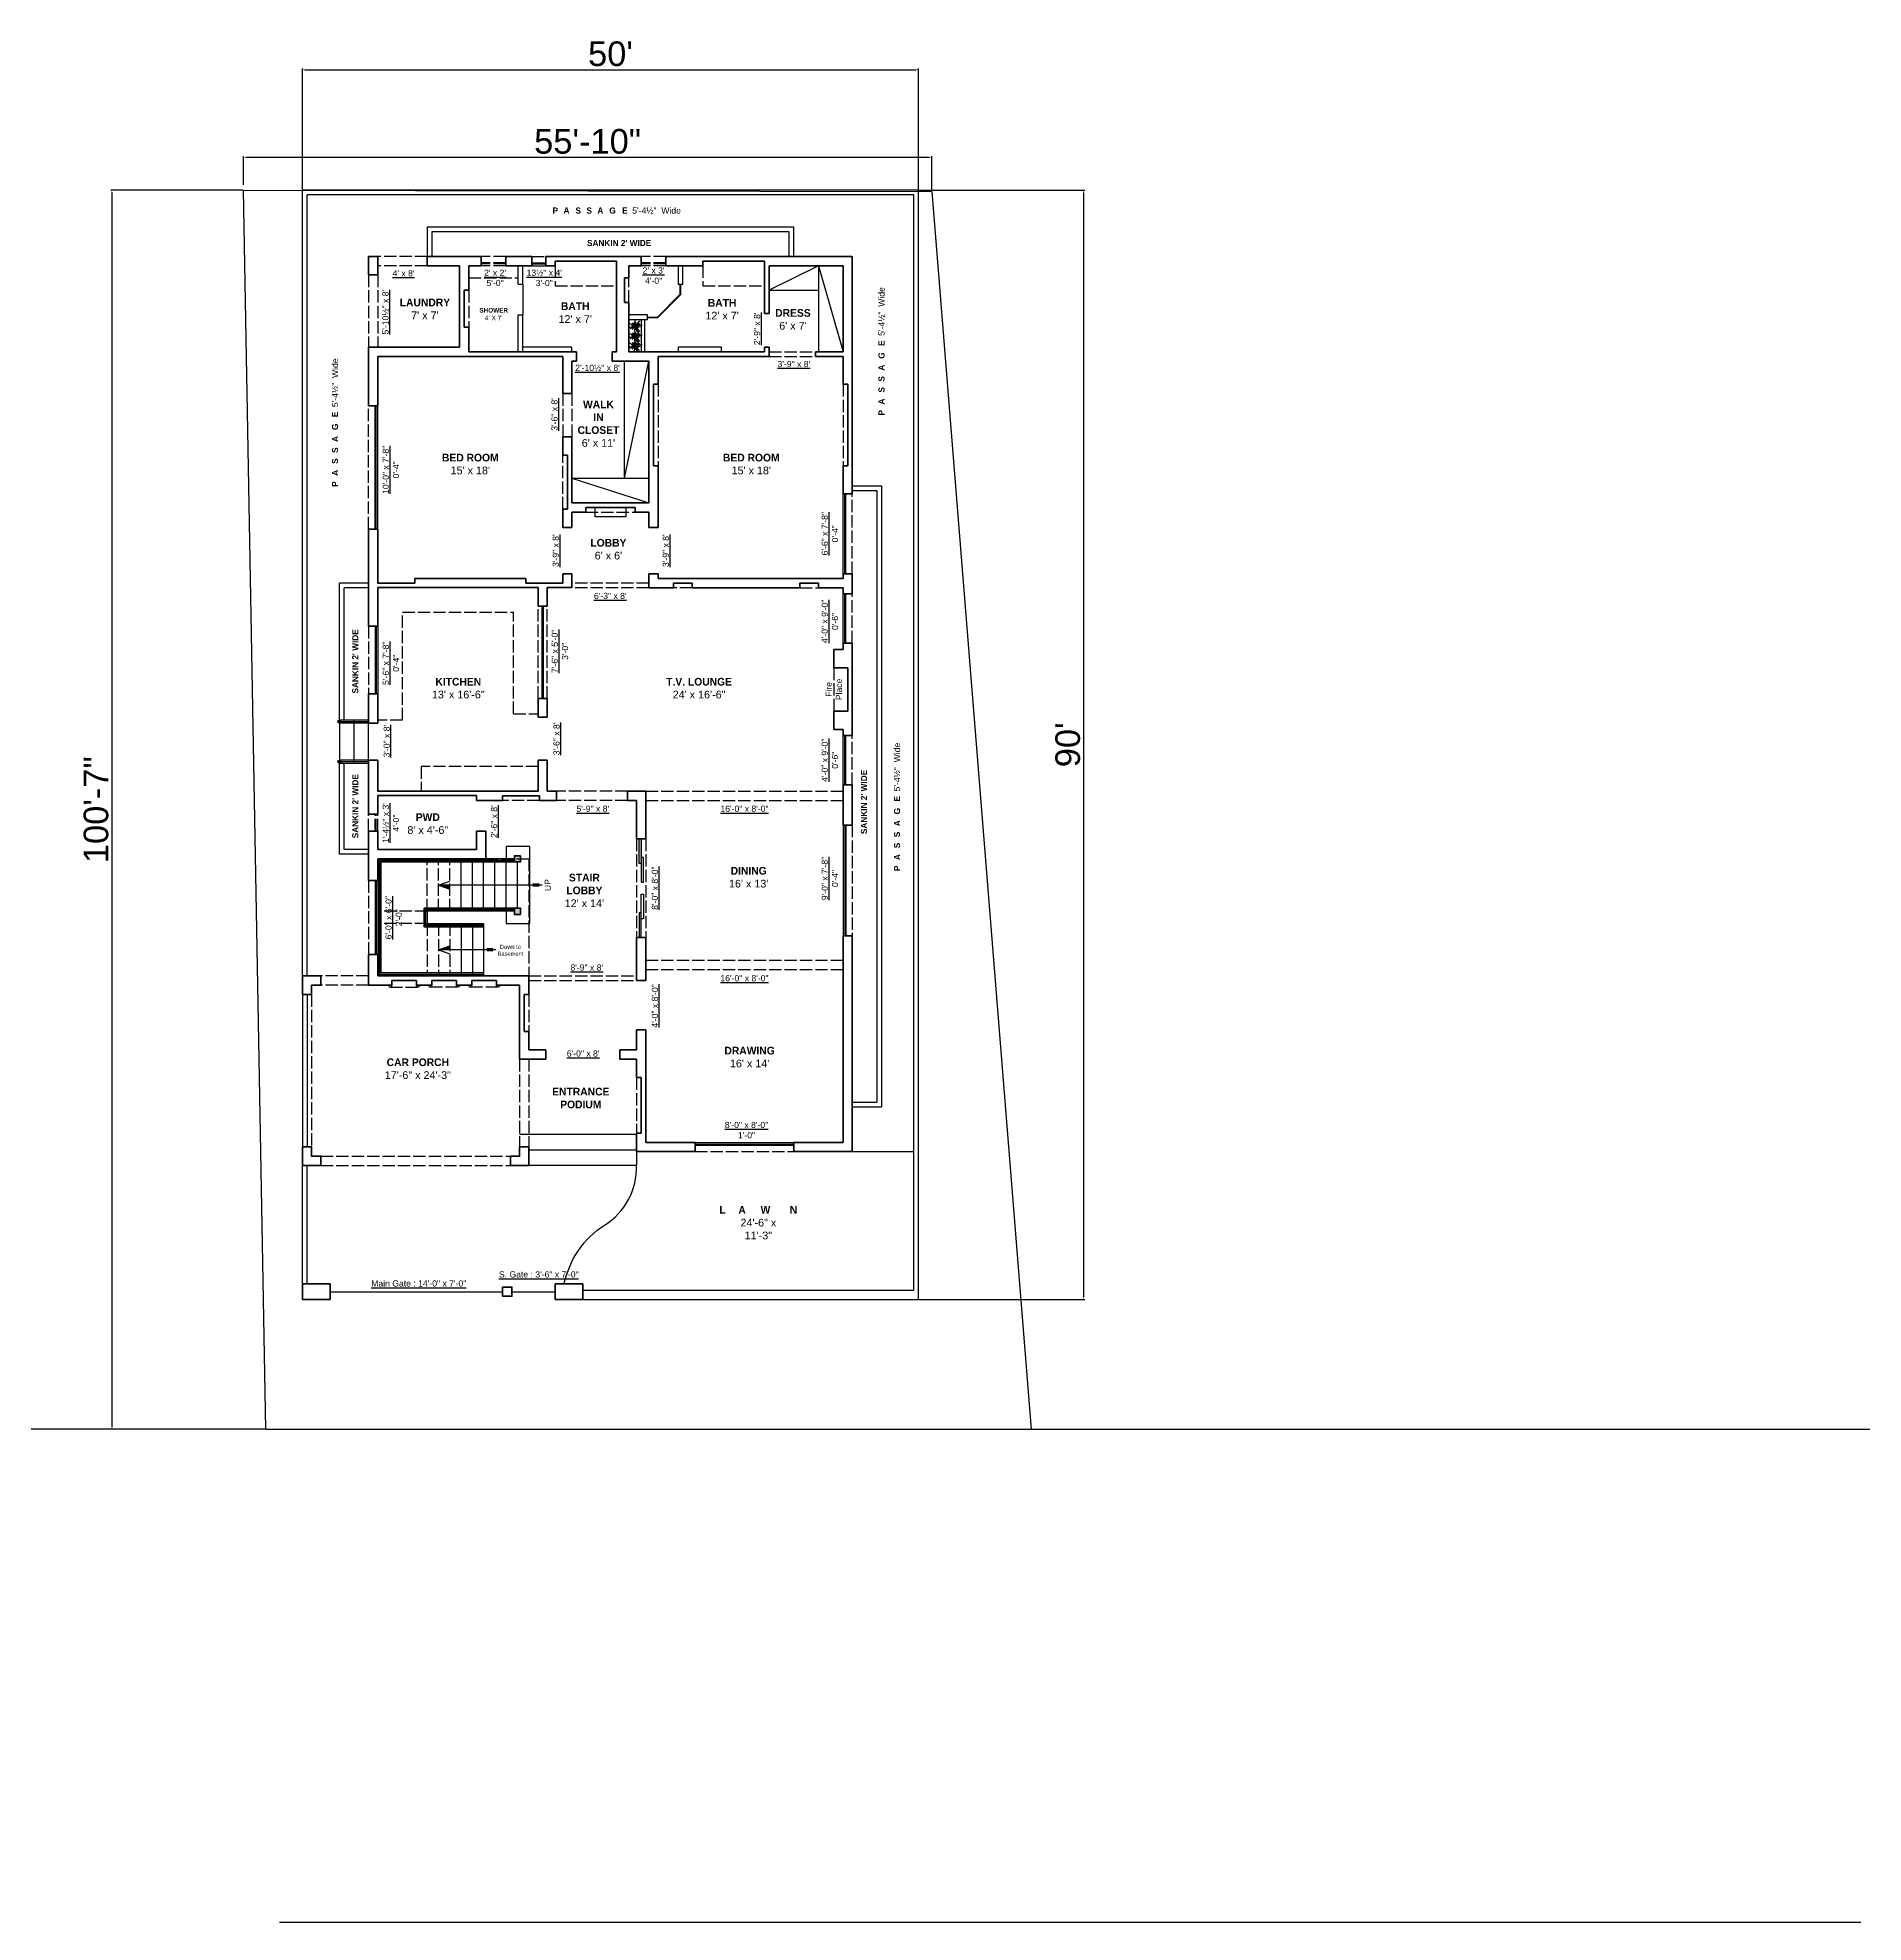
# Model space of a CAD drawing. Header units: millimetres. Extents: x -7764 to 2435, y 0 to 1835.
# Drawn here: x -6314 to -4536, y 0 to 1835 of the extents above; entities that cross this region are included whole.
import ezdxf

# ---------------------------------------------------------------- set-up
doc = ezdxf.new("R2010")
doc.units = ezdxf.units.MM
doc.linetypes.add('ACAD_ISO02W100', pattern=[15, 12, -3])
for name, color, linetype in [('4--green', 3, 'Continuous'), ('Base', 4, 'Continuous'), ('FLOORING', 4, 'Continuous')]:
    doc.layers.add(name, color=color, linetype=linetype)
doc.styles.add('Dim-1', font='GOTHIC.TTF', dxfattribs={"height": 6})
doc.styles.get("Standard").update_dxf_attribs({"font": 'arial.ttf'})
doc.dimstyles.new('ISO-25', dxfattribs={"dimtxt": 24, "dimasz": 2.5, "dimexe": 1.25, "dimexo": 0.625, "dimgap": 3.125, "dimtad": 1, "dimdec": 0, "dimdsep": 46, "dimlunit": 4, "dimtxsty": 'Standard', "dimcen": 2.5, "dimadec": 0, "dimazin": 0, "dimtfac": 1, "dimtdec": 0, "dimtmove": 0, "dimatfit": 3, "dimfxl": 1, "dimarcsym": 0})

# ---------------------------------------------------------------- blocks, each defined once
blk = doc.blocks.new('BUSH')
at = {"layer": '4--green'}
for q in [(837, 704, -101), (840, 665, -101), (846, 653, -101), (853, 687, -101), (864, 646, -101), (865, 676, -101), (867, 712, -101), (872, 694, -101), (881, 710, -101), (884, 631, -101), (884, 657, -101), (894, 732, -101), (938, 729, -101), (901, 717, -101), (935, 706, -101), (907, 704, -101), (942, 698, -101), (960, 691, -101), (897, 641, -101), (936, 634, -101), (909, 626, -101), (923, 619, -101), (941, 672, -101), (926, 664, -101)]:
    blk.add_line((894, 677, -101), q, dxfattribs=at)
blk = doc.blocks.new('*D8')
at = {"layer": 'Base', "color": 0, "lineweight": -2, "transparency": 16777216}
for p, q in [((-6113.4, 1691.7), (-6113.4, 1719.7)), ((-6110.9, 1718.5), (-5445.7, 1718.5)), ((-5443.2, 1685.9), (-5443.2, 1719.7))]:
    blk.add_line(p, q, dxfattribs=at)
at = {"layer": 'Base', "color": 0, "transparency": 16777216}
for points in [[(-6110.9, 1718.9), (-6110.9, 1718.1), (-6113.4, 1718.5)], [(-5445.7, 1718.9), (-5445.7, 1718.1), (-5443.2, 1718.5)]]:
    blk.add_solid(points, dxfattribs=at)
at = {"layer": 'Defpoints', "color": 0, "transparency": 16777216}
for p in [(-5443.2, 1718.5), (-6113.4, 1691.1), (-5443.2, 1685.3)]:
    blk.add_point(p, dxfattribs=at)
at = {"layer": 'Base', "color": 0, "transparency": 16777216, "insert": (-5778.3, 1733.9), "char_height": 24, "attachment_point": 5}
blk.add_mtext('55\'-10"', dxfattribs=at)
blk = doc.blocks.new('*D9')
at = {"layer": 'Base', "color": 0, "lineweight": -2, "transparency": 16777216}
for p, q in [((-6113.9, 1686.6), (-6242.7, 1686.6)), ((-6241.5, 1684.1), (-6241.5, 482.5)), ((-6092.2, 480), (-6242.7, 480))]:
    blk.add_line(p, q, dxfattribs=at)
at = {"layer": 'Base', "color": 0, "transparency": 16777216}
for points in [[(-6241.9, 1684.1), (-6241.1, 1684.1), (-6241.5, 1686.6)], [(-6241.9, 482.5), (-6241.1, 482.5), (-6241.5, 480)]]:
    blk.add_solid(points, dxfattribs=at)
at = {"layer": 'Defpoints', "color": 0, "transparency": 16777216}
for p in [(-6113.3, 1686.6), (-6241.5, 480), (-6091.5, 480)]:
    blk.add_point(p, dxfattribs=at)
at = {"layer": 'Base', "color": 0, "transparency": 16777216, "insert": (-6256.9, 1083.3), "char_height": 24, "attachment_point": 5, "rotation": 90}
blk.add_mtext('100\'-7"', dxfattribs=at)
blk = doc.blocks.new('*D10')
at = {"layer": 'Base', "color": 0, "lineweight": -2, "transparency": 16777216}
for p, q in [((-6056, 1687.1), (-6056, 1805.1)), ((-6053.5, 1803.8), (-5458.5, 1803.8)), ((-5456, 1685.9), (-5456, 1805.1))]:
    blk.add_line(p, q, dxfattribs=at)
at = {"layer": 'Base', "color": 0, "transparency": 16777216}
for points in [[(-6053.5, 1804.3), (-6053.5, 1803.4), (-6056, 1803.8)], [(-5458.5, 1804.3), (-5458.5, 1803.4), (-5456, 1803.8)]]:
    blk.add_solid(points, dxfattribs=at)
at = {"layer": 'Defpoints', "color": 0, "transparency": 16777216}
for p in [(-5456, 1803.8), (-6056, 1686.5), (-5456, 1685.3)]:
    blk.add_point(p, dxfattribs=at)
at = {"layer": 'Base', "color": 0, "transparency": 16777216, "insert": (-5756, 1819.2), "char_height": 24, "attachment_point": 5}
blk.add_mtext("50'", dxfattribs=at)
blk = doc.blocks.new('*D11')
at = {"layer": 'Base', "color": 0, "lineweight": -2, "transparency": 16777216}
for p, q in [((-5455.4, 1686.5), (-5294, 1686.5)), ((-5295.3, 1684), (-5295.3, 609)), ((-5455.4, 606.5), (-5294, 606.5))]:
    blk.add_line(p, q, dxfattribs=at)
at = {"layer": 'Base', "color": 0, "transparency": 16777216}
for points in [[(-5295.7, 1684), (-5294.8, 1684), (-5295.3, 1686.5)], [(-5295.7, 609), (-5294.8, 609), (-5295.3, 606.5)]]:
    blk.add_solid(points, dxfattribs=at)
at = {"layer": 'Defpoints', "color": 0, "transparency": 16777216}
for p in [(-5456, 1686.5), (-5456, 606.5), (-5295.3, 606.5)]:
    blk.add_point(p, dxfattribs=at)
at = {"layer": 'Base', "color": 0, "transparency": 16777216, "insert": (-5310.6, 1146.5), "char_height": 24, "attachment_point": 5, "rotation": 90}
blk.add_mtext("90'", dxfattribs=at)

msp = doc.modelspace()

# ---------------------------------------------------------------- hatches: boundary and pattern name
h = msp.add_hatch(color=5)
h.dxf.hatch_style = 1
h.paths.add_polyline_path([(-5822.5, 1191.5), (-5821.5, 1191.5), (-5821.5, 1281.5), (-5822.5, 1281.5)])
at = {"lineweight": 30}
h = msp.add_hatch(color=6, dxfattribs=at)
h.dxf.hatch_style = 1
edge = h.paths.add_edge_path()
edge.add_arc((-6020, 1169), 1.5, 180, 540, ccw=False)
h = msp.add_hatch(color=6, dxfattribs=at)
h.dxf.hatch_style = 1
edge = h.paths.add_edge_path()
edge.add_arc((-6020, 1130), 1.5, 180, 540)
h = msp.add_hatch(color=6)
h.dxf.hatch_style = 1
h.paths.add_polyline_path([(-5726, 1054.9), (-5726, 1030.9), (-5728, 1030.9), (-5728, 1054.9)])
at = {"lineweight": 40}
h = msp.add_hatch(color=6, dxfattribs=at)
h.dxf.hatch_style = 1
h.paths.add_polyline_path([(-5843.5, 1038.4), (-5849.5, 1038.4), (-5849.5, 1032.4), (-5843.5, 1032.4)])
h.paths.add_polyline_path([(-5843.5, 981.4), (-5849.5, 981.4), (-5849.5, 987.4), (-5843.5, 987.4)])
h = msp.add_hatch(color=6)
h.dxf.hatch_style = 1
h.paths.add_polyline_path([(-5912.5, 1006), (-5923.5, 1009.9), (-5912.5, 1009.9)])
h = msp.add_hatch(color=6)
h.dxf.hatch_style = 1
h.paths.add_polyline_path([(-5726, 958.9), (-5726, 982.9), (-5728, 982.9), (-5728, 958.9)])
h = msp.add_hatch(color=6)
h.dxf.hatch_style = 1
h.paths.add_polyline_path([(-5912.5, 950.7), (-5923.5, 946.9), (-5912.5, 946.9)])

# ---------------------------------------------------------------- linework, layer by layer
at = {"color": 6, "lineweight": 30}
for p, q in [((-5456, 1686.5), (-6056, 1686.5)), ((-6056, 921.4), (-6056, 1686.5)), ((-5460.5, 1682), (-6051.5, 1682)), ((-6051.5, 921.4), (-6051.5, 1682)), ((-5460.5, 615.5), (-5460.5, 1682)), ((-5456, 606.5), (-5456, 1686.5)), ((-5846, 1595), (-5846, 1613)), ((-5841.5, 1595), (-5841.5, 1613)), ((-5553.5, 1613), (-5553.5, 1529)), ((-5846, 1595), (-5841.5, 1595)), ((-5601.5, 1589), (-5553.5, 1589)), ((-5846, 1565), (-5841.5, 1565)), ((-5846, 1529), (-5846, 1565)), ((-5841.5, 1529), (-5841.5, 1565)), ((-5726, 1560.5), (-5726, 1529)), ((-5723, 1560.5), (-5723, 1529)), ((-5742.5, 1406), (-5742.5, 1520)), ((-5793.5, 1406), (-5718.5, 1406)), ((-5520.5, 1398.5), (-5492, 1398.5)), ((-5492, 1398.5), (-5492, 794)), ((-5520.5, 1394), (-5496.5, 1394)), ((-5496.5, 1394), (-5496.5, 798.5)), ((-6020, 1170.5), (-6020, 1303.9)), ((-5991.5, 1303.9), (-6020, 1303.9)), ((-6015.5, 1170.5), (-6015.5, 1299.4)), ((-5991.5, 1299.4), (-6015.5, 1299.4)), ((-5991.5, 1169), (-6020, 1169)), ((-5991.5, 1167.5), (-6020, 1167.5)), ((-5991.5, 1131.5), (-6020, 1131.5)), ((-5991.5, 1130), (-6020, 1130)), ((-6020, 1039.9), (-6020, 1128.5)), ((-6015.5, 1044.4), (-6015.5, 1128.5)), ((-5991.5, 1039.9), (-6020, 1039.9)), ((-5991.5, 1044.4), (-6015.5, 1044.4)), ((-5879.5, 922.9), (-5981, 922.9)), ((-5879.5, 924.4), (-5979.5, 924.4)), ((-6056, 903.4), (-6056, 754.9)), ((-6051.5, 903.4), (-6051.5, 754.9)), ((-5520.5, 798.5), (-5496.5, 798.5)), ((-5520.5, 794), (-5492, 794)), ((-6056, 621.5), (-6056, 736.9)), ((-6051.5, 621.5), (-6051.5, 736.9)), ((-5783, 615.5), (-5460.5, 615.5)), ((-5783, 606.5), (-5456, 606.5))]:
    msp.add_line(p, q, dxfattribs=at)
at = {"lineweight": 50}
for p, q in [((-5991.5, 1622), (-5991.5, 1604)), ((-5982.5, 1622), (-5991.5, 1622)), ((-5982.5, 1604), (-5982.5, 1622)), ((-5934.5, 1622), (-5882, 1622)), ((-5934.5, 1622), (-5934.5, 1613)), ((-5882, 1613), (-5882, 1622)), ((-5858, 1622), (-5832.5, 1622)), ((-5858, 1613), (-5858, 1622)), ((-5832.5, 1613), (-5832.5, 1622)), ((-5819, 1622), (-5726, 1622)), ((-5819, 1622), (-5819, 1613)), ((-5810, 1617.5), (-5810, 1613)), ((-5810, 1617.5), (-5750, 1617.5)), ((-5750, 1617.5), (-5750, 1529)), ((-5726, 1613), (-5726, 1622)), ((-5702, 1622), (-5520.5, 1622)), ((-5702, 1613), (-5702, 1622)), ((-5666, 1617.5), (-5666, 1613)), ((-5666, 1617.5), (-5606, 1617.5)), ((-5606, 1617.5), (-5606, 1566.5)), ((-5520.5, 1622), (-5520.5, 1391)), ((-5991.5, 1604), (-5982.5, 1604)), ((-5934.5, 1613), (-5903, 1613)), ((-5903, 1613), (-5903, 1533.5)), ((-5894, 1613), (-5882, 1613)), ((-5894, 1613), (-5894, 1589)), ((-5858, 1613), (-5832.5, 1613)), ((-5819, 1613), (-5810, 1613)), ((-5742.5, 1601), (-5738, 1601)), ((-5742.5, 1601), (-5742.5, 1577)), ((-5738, 1613), (-5726, 1613)), ((-5738, 1613), (-5738, 1601)), ((-5702, 1613), (-5666, 1613)), ((-5601.5, 1613), (-5601.5, 1566.5)), ((-5601.5, 1613), (-5529.5, 1613)), ((-5529.5, 1613), (-5529.5, 1529)), ((-5898.5, 1589), (-5898.5, 1553)), ((-5894, 1589), (-5898.5, 1589)), ((-5742.5, 1577), (-5738, 1577)), ((-5738, 1577), (-5738, 1529)), ((-5601.5, 1566.5), (-5606, 1566.5)), ((-5894, 1553), (-5898.5, 1553)), ((-5894, 1553), (-5894, 1529)), ((-5991.5, 1533.5), (-5903, 1533.5)), ((-5991.5, 1533.5), (-5991.5, 1476.5)), ((-5982.5, 1524.5), (-5802.5, 1524.5)), ((-5982.5, 1524.5), (-5982.5, 1476.5)), ((-5894, 1529), (-5789, 1529)), ((-5802.5, 1488.5), (-5802.5, 1524.5)), ((-5789, 1529), (-5789, 1520)), ((-5750, 1529), (-5754.5, 1529)), ((-5754.5, 1529), (-5754.5, 1520)), ((-5606, 1529), (-5738, 1529)), ((-5601.5, 1524.5), (-5709.5, 1524.5)), ((-5709.5, 1497.5), (-5709.5, 1524.5)), ((-5606, 1533.5), (-5606, 1529)), ((-5601.5, 1533.5), (-5606, 1533.5)), ((-5601.5, 1533.5), (-5601.5, 1524.5)), ((-5556.5, 1529), (-5556.5, 1524.5)), ((-5529.5, 1529), (-5556.5, 1529)), ((-5529.5, 1524.5), (-5556.5, 1524.5)), ((-5529.5, 1524.5), (-5529.5, 1497.5)), ((-5793.5, 1488.5), (-5793.5, 1520)), ((-5793.5, 1520), (-5789, 1520)), ((-5754.5, 1520), (-5718.5, 1520)), ((-5718.5, 1382), (-5718.5, 1520)), ((-5793.5, 1488.5), (-5802.5, 1488.5)), ((-5709.5, 1497.5), (-5714, 1497.5)), ((-5714, 1418), (-5714, 1497.5)), ((-5529.5, 1497.5), (-5525, 1497.5)), ((-5525, 1418), (-5525, 1497.5)), ((-5982.5, 1476.5), (-5991.5, 1476.5)), ((-5802.5, 1428.5), (-5802.5, 1446.5)), ((-5793.5, 1446.5), (-5802.5, 1446.5)), ((-5793.5, 1382), (-5793.5, 1446.5)), ((-5798, 1428.5), (-5802.5, 1428.5)), ((-5798, 1376), (-5798, 1428.5)), ((-5709.5, 1418), (-5714, 1418)), ((-5709.5, 1358), (-5709.5, 1418)), ((-5529.5, 1418), (-5529.5, 1391)), ((-5529.5, 1418), (-5525, 1418)), ((-5793.5, 1382), (-5718.5, 1382)), ((-5780, 1377.5), (-5732, 1377.5)), ((-5780, 1373), (-5780, 1377.5)), ((-5732, 1373), (-5732, 1377.5)), ((-5529.5, 1391), (-5520.5, 1391)), ((-5802.5, 1358), (-5802.5, 1376)), ((-5802.5, 1376), (-5798, 1376)), ((-5802.5, 1358), (-5793.5, 1358)), ((-5793.5, 1373), (-5780, 1373)), ((-5793.5, 1358), (-5793.5, 1373)), ((-5793.5, 1358), (-5793.5, 1373)), ((-5732, 1373), (-5718.5, 1373)), ((-5718.5, 1358), (-5718.5, 1373)), ((-5709.5, 1358), (-5718.5, 1358)), ((-5991.5, 1356.5), (-5991.5, 1262)), ((-5982.5, 1356.5), (-5991.5, 1356.5)), ((-5982.5, 1356.5), (-5982.5, 1304)), ((-5982.5, 1304), (-5946.5, 1304)), ((-5946.5, 1308.5), (-5838.5, 1308.5)), ((-5946.5, 1308.5), (-5946.5, 1304)), ((-5838.5, 1304), (-5838.5, 1308.5)), ((-5838.5, 1304), (-5802.5, 1304)), ((-5802.5, 1304), (-5802.5, 1313)), ((-5802.5, 1313), (-5793.5, 1313)), ((-5793.5, 1299.4), (-5793.5, 1313)), ((-5709.5, 1313), (-5718.5, 1313)), ((-5718.5, 1299.4), (-5718.5, 1313)), ((-5709.5, 1308.5), (-5709.5, 1313)), ((-5709.5, 1308.5), (-5529.5, 1308.5)), ((-5694.5, 1303.9), (-5694.5, 1299.4)), ((-5676.5, 1303.9), (-5694.5, 1303.9)), ((-5676.5, 1303.9), (-5676.5, 1299.4)), ((-5571.5, 1303.9), (-5571.5, 1299.4)), ((-5571.5, 1303.9), (-5553.5, 1303.9)), ((-5553.5, 1303.9), (-5553.5, 1299.4)), ((-5529.5, 1313), (-5520.5, 1313)), ((-5529.5, 1313), (-5529.5, 1308.5)), ((-5520.5, 1313), (-5520.5, 1293.4)), ((-5982.5, 1299.5), (-5982.5, 1262)), ((-5982.5, 1299.5), (-5826.5, 1299.5)), ((-5826.5, 1299.5), (-5826.5, 1281.5)), ((-5817.5, 1299.5), (-5817.5, 1281.5)), ((-5817.5, 1299.5), (-5793.5, 1299.5)), ((-5718.5, 1299.4), (-5694.5, 1299.4)), ((-5676.5, 1299.4), (-5571.5, 1299.4)), ((-5553.5, 1299.4), (-5529.5, 1299.4)), ((-5529.5, 1299.4), (-5529.5, 1293.4)), ((-5529.5, 1293.4), (-5520.5, 1293.4)), ((-5826.5, 1281.5), (-5817.5, 1281.5)), ((-5982.5, 1262), (-5991.5, 1262)), ((-5538.5, 1221.4), (-5538.5, 1239.4)), ((-5538.5, 1239.4), (-5529.5, 1239.4)), ((-5529.5, 1245.4), (-5520.5, 1245.4)), ((-5529.5, 1239.4), (-5529.5, 1245.4)), ((-5520.5, 1155.4), (-5520.5, 1245.4)), ((-5525, 1179.4), (-5525, 1221.4)), ((-5991.5, 1196), (-5991.5, 1167.5)), ((-5982.5, 1196), (-5991.5, 1196)), ((-5982.5, 1196), (-5982.5, 1167.5)), ((-5826.5, 1191.5), (-5817.5, 1191.5)), ((-5826.5, 1191.5), (-5826.5, 1173.5)), ((-5817.5, 1191.5), (-5817.5, 1173.5)), ((-5538.5, 1161.4), (-5538.5, 1179.4)), ((-5982.5, 1167.5), (-5991.5, 1167.5)), ((-5826.5, 1173.5), (-5817.5, 1173.5)), ((-5538.5, 1161.4), (-5529.5, 1161.4)), ((-5529.5, 1155.4), (-5529.5, 1161.4)), ((-5529.5, 1155.4), (-5520.5, 1155.4)), ((-5991.5, 1131.5), (-5991.5, 1079)), ((-5982.5, 1131.5), (-5991.5, 1131.5)), ((-5982.5, 1131.5), (-5982.5, 1101.5)), ((-5826.5, 1131.5), (-5826.5, 1101.5)), ((-5826.5, 1131.5), (-5817.5, 1131.5)), ((-5817.5, 1131.5), (-5817.5, 1101.5)), ((-5826.5, 1101.5), (-5982.5, 1101.5)), ((-5817.5, 1101.5), (-5808.5, 1101.5)), ((-5808.5, 1101.5), (-5808.5, 1092.4)), ((-5739.5, 1101.5), (-5739.5, 1092.4)), ((-5739.5, 1101.5), (-5721.5, 1101.5)), ((-5721.5, 1101.5), (-5721.5, 1054.9)), ((-5529.5, 1107.4), (-5529.5, 1068.4)), ((-5529.5, 1107.4), (-5520.5, 1107.4)), ((-5520.5, 1107.4), (-5520.5, 1068.4)), ((-5982.5, 1079), (-5982.5, 1097)), ((-5886.5, 1097), (-5982.5, 1097)), ((-5886.5, 1092.4), (-5886.5, 1097)), ((-5886.5, 1092.4), (-5861, 1092.4)), ((-5825, 1096.9), (-5861, 1096.9)), ((-5861, 1096.9), (-5861, 1092.4)), ((-5825, 1092.4), (-5825, 1096.9)), ((-5825, 1092.4), (-5808.5, 1092.4)), ((-5739.5, 1092.4), (-5730.5, 1092.4)), ((-5730.5, 1092.4), (-5730.5, 1054.9)), ((-5982.5, 1079), (-5991.5, 1079)), ((-5529.5, 1068.4), (-5520.5, 1068.4)), ((-5982.5, 1062.4), (-5991.5, 1062.4)), ((-5991.5, 1062.4), (-5991.5, 1014.4)), ((-5982.5, 1062.4), (-5982.5, 1044.4)), ((-5886.5, 1062.4), (-5877.5, 1062.4)), ((-5886.5, 1044.4), (-5886.5, 1062.4)), ((-5877.5, 1035.4), (-5877.5, 1062.4)), ((-5721.5, 1054.9), (-5730.5, 1054.9)), ((-5886.5, 1044.4), (-5982.5, 1044.4)), ((-5877.5, 1035.4), (-5982.5, 1035.4)), ((-5982.5, 1035.4), (-5982.5, 1014.4)), ((-5982.5, 1014.4), (-5991.5, 1014.4)), ((-5730.5, 958.9), (-5730.5, 916.9)), ((-5721.5, 958.9), (-5730.5, 958.9)), ((-5721.5, 958.9), (-5721.5, 916.9)), ((-5529.5, 960.4), (-5529.5, 927.4)), ((-5529.5, 960.4), (-5520.5, 960.4)), ((-5520.5, 960.4), (-5520.5, 750.4)), ((-5991.5, 942.4), (-5991.5, 912.4)), ((-5982.5, 942.4), (-5991.5, 942.4)), ((-5982.5, 942.4), (-5982.5, 921.4)), ((-5835.5, 921.4), (-5982.5, 921.4)), ((-5835.5, 903.4), (-5835.5, 921.4)), ((-5529.5, 927.4), (-5529.5, 759.4)), ((-5969, 912.4), (-5991.5, 912.4)), ((-5945, 916.9), (-5969, 916.9)), ((-5969, 916.9), (-5969, 912.4)), ((-5945, 916.9), (-5945, 912.4)), ((-5930, 912.4), (-5945, 912.4)), ((-5906, 916.9), (-5930, 916.9)), ((-5930, 916.9), (-5930, 912.4)), ((-5906, 916.9), (-5906, 912.4)), ((-5891, 912.4), (-5906, 912.4)), ((-5867, 916.9), (-5891, 916.9)), ((-5891, 916.9), (-5891, 912.4)), ((-5867, 916.9), (-5867, 912.4)), ((-5844.5, 912.4), (-5867, 912.4)), ((-5844.5, 840.4), (-5844.5, 912.4)), ((-5840, 867.4), (-5840, 903.4)), ((-5840, 903.4), (-5835.5, 903.4)), ((-5721.5, 916.9), (-5730.5, 916.9)), ((-5835.5, 867.4), (-5840, 867.4)), ((-5835.5, 849.4), (-5835.5, 867.4)), ((-5730.5, 868.9), (-5730.5, 849.4)), ((-5721.5, 868.9), (-5730.5, 868.9)), ((-5721.5, 868.9), (-5721.5, 759.4)), ((-5819, 849.4), (-5835.5, 849.4)), ((-5819, 840.4), (-5819, 849.4)), ((-5730.5, 849.4), (-5747, 849.4)), ((-5747, 840.4), (-5747, 849.4)), ((-5819, 840.4), (-5844.5, 840.4)), ((-5730.5, 840.4), (-5747, 840.4)), ((-5730.5, 840.4), (-5730.5, 822.4)), ((-5726, 822.4), (-5730.5, 822.4)), ((-5726, 822.4), (-5726, 768.4)), ((-5730.5, 768.4), (-5730.5, 750.4)), ((-5726, 768.4), (-5730.5, 768.4)), ((-5673.5, 759.4), (-5721.5, 759.4)), ((-5673.5, 750.4), (-5673.5, 759.4)), ((-5529.5, 759.4), (-5577.5, 759.4)), ((-5577.5, 750.4), (-5577.5, 759.4)), ((-5673.5, 750.4), (-5730.5, 750.4)), ((-5520.5, 750.4), (-5577.5, 750.4)), ((-6056, 621.5), (-6029, 621.5)), ((-6056, 606.5), (-6056, 621.5)), ((-6056, 606.5), (-6029, 606.5)), ((-6029, 606.5), (-6029, 621.5)), ((-5810, 621.5), (-5783, 621.5)), ((-5810, 606.5), (-5810, 621.5)), ((-5810, 606.5), (-5783, 606.5)), ((-5783, 606.5), (-5783, 621.5))]:
    msp.add_line(p, q, dxfattribs=at)
at = {"color": 3, "linetype": 'ACAD_ISO02W100'}
for p, q in [((-5858, 1622), (-5882, 1622)), ((-5832.5, 1622), (-5819, 1622)), ((-5702, 1622), (-5726, 1622)), ((-5894, 1601), (-5846, 1601)), ((-5810, 1613), (-5810, 1593.5)), ((-5738, 1577), (-5738, 1601)), ((-5666, 1613), (-5666, 1593.5)), ((-5894, 1589), (-5894, 1553)), ((-5810, 1593.5), (-5750, 1593.5)), ((-5666, 1593.5), (-5606, 1593.5)), ((-5601.5, 1529), (-5556.5, 1529)), ((-5601.5, 1524.5), (-5556.5, 1524.5)), ((-5802.5, 1488.5), (-5802.5, 1446.5)), ((-5793.5, 1488.5), (-5793.5, 1446.5)), ((-5709.5, 1497.5), (-5709.5, 1418)), ((-5529.5, 1497.5), (-5529.5, 1418)), ((-5991.5, 1356.5), (-5991.5, 1476.5)), ((-5802.5, 1376), (-5802.5, 1428.5)), ((-5520.5, 1313), (-5520.5, 1391)), ((-5780, 1373), (-5732, 1373)), ((-5718.5, 1303.9), (-5793.5, 1303.9)), ((-5718.5, 1299.4), (-5793.5, 1299.4)), ((-5676.5, 1299.4), (-5694.5, 1299.4)), ((-5571.5, 1299.4), (-5553.5, 1299.4)), ((-5520.5, 1245.4), (-5520.5, 1293.4)), ((-5826.5, 1191.5), (-5826.5, 1281.5)), ((-5817.5, 1191.5), (-5817.5, 1281.5)), ((-5991.5, 1262), (-5991.5, 1196)), ((-5538.5, 1221.4), (-5538.5, 1179.4)), ((-5520.5, 1107.4), (-5520.5, 1155.4)), ((-5739.5, 1101.5), (-5808.5, 1101.5)), ((-5721.5, 1101.5), (-5529.5, 1101.5)), ((-5825, 1092.4), (-5861, 1092.4)), ((-5739.5, 1092.4), (-5808.5, 1092.4)), ((-5721.5, 1092.4), (-5529.5, 1092.4)), ((-5991.5, 1062.4), (-5991.5, 1079)), ((-5520.5, 1068.4), (-5520.5, 960.4)), ((-5730.5, 1054.9), (-5730.5, 958.9)), ((-5721.5, 1054.9), (-5721.5, 958.9)), ((-5991.5, 1014.4), (-5991.5, 942.4)), ((-5529.5, 936.4), (-5721.5, 936.4)), ((-5991.5, 921.4), (-6038, 921.4)), ((-5835.5, 921.4), (-5730.5, 921.4)), ((-5529.5, 927.4), (-5721.5, 927.4)), ((-6047, 903.4), (-6047, 754.9)), ((-5991.5, 912.4), (-6038, 912.4)), ((-5970.5, 910.4), (-5943.5, 910.4)), ((-5904.5, 910.4), (-5931.5, 910.4)), ((-5865.5, 910.4), (-5892.5, 910.4)), ((-5835.5, 916.9), (-5730.5, 916.9)), ((-5835.5, 903.4), (-5835.5, 867.4)), ((-5844.5, 840.4), (-5844.5, 754.9)), ((-5835.5, 840.4), (-5835.5, 754.9)), ((-5730.5, 822.4), (-5730.5, 768.4)), ((-6038, 745.9), (-5853.5, 745.9)), ((-6038, 736.9), (-5853.5, 736.9)), ((-5673.5, 750.4), (-5577.5, 750.4))]:
    msp.add_line(p, q, dxfattribs=at)
at = {"color": 5, "linetype": 'ACAD_ISO02W100'}
for p, q in [((-5858, 1615.7), (-5882, 1615.7)), ((-5702, 1615.7), (-5726, 1615.7)), ((-5858, 1614.7), (-5882, 1614.7)), ((-5858, 1613), (-5882, 1613)), ((-5702, 1614.7), (-5726, 1614.7)), ((-5702, 1613), (-5726, 1613)), ((-5985.3, 1062.4), (-5985.3, 1079)), ((-5984.3, 1062.4), (-5984.3, 1079)), ((-5982.5, 1062.4), (-5982.5, 1079))]:
    msp.add_line(p, q, dxfattribs=at)
at = {"color": 5}
for p, q in [((-5832.5, 1615.7), (-5819, 1615.7)), ((-5832.5, 1614.7), (-5819, 1614.7)), ((-5832.5, 1613), (-5819, 1613)), ((-5985.3, 1356.5), (-5985.3, 1476.5)), ((-5984.3, 1356.5), (-5984.3, 1476.5)), ((-5982.5, 1356.5), (-5982.5, 1476.5)), ((-5529.5, 1313), (-5529.5, 1391)), ((-5527.8, 1313), (-5527.8, 1391)), ((-5526.8, 1313), (-5526.8, 1391)), ((-5529.5, 1245.4), (-5529.5, 1293.4)), ((-5527.8, 1245.4), (-5527.8, 1293.4)), ((-5526.8, 1245.4), (-5526.8, 1293.4)), ((-5985.3, 1262), (-5985.3, 1196)), ((-5984.3, 1262), (-5984.3, 1196)), ((-5982.5, 1262), (-5982.5, 1196)), ((-5529.5, 1107.4), (-5529.5, 1155.4)), ((-5527.8, 1107.4), (-5527.8, 1155.4)), ((-5526.8, 1107.4), (-5526.8, 1155.4)), ((-5529.5, 1068.4), (-5529.5, 960.4)), ((-5527.8, 1068.4), (-5527.8, 960.4)), ((-5526.8, 1068.4), (-5526.8, 960.4)), ((-5985.3, 1014.4), (-5985.3, 942.4)), ((-5984.3, 1014.4), (-5984.3, 942.4)), ((-5982.5, 1014.4), (-5982.5, 942.4)), ((-5673.5, 759.4), (-5577.5, 759.4)), ((-5673.5, 757.6), (-5577.5, 757.6)), ((-5673.5, 756.6), (-5577.5, 756.6))]:
    msp.add_line(p, q, dxfattribs=at)
at = {"color": 6}
for p, q in [((-5553.5, 1613), (-5601.5, 1589)), ((-5553.5, 1613), (-5529.5, 1529)), ((-5841.5, 1595), (-5841.5, 1565)), ((-5742.5, 1406), (-5718.5, 1520)), ((-5793.5, 1406), (-5718.5, 1382)), ((-5991.5, 1170.5), (-6020, 1170.5)), ((-6020, 1170.5), (-6020, 1128.5)), ((-6005.8, 1170.5), (-6005.8, 1128.5)), ((-5991.5, 1131.5), (-5991.5, 1167.5)), ((-6020, 1128.5), (-5991.5, 1128.5)), ((-5901.5, 984.4), (-5901.5, 1035.4)), ((-5890.5, 984.4), (-5890.5, 1035.4)), ((-5879.5, 984.4), (-5879.5, 1035.4)), ((-5849.5, 1035.4), (-5877.5, 1035.4)), ((-5868.5, 984.4), (-5868.5, 1035.4)), ((-5857.5, 984.4), (-5857.5, 1035.4)), ((-5846.5, 987.4), (-5846.5, 1032.4)), ((-5923.5, 1009.9), (-5912.5, 1013.7)), ((-5822.5, 1009.9), (-5923.5, 1009.9)), ((-5923.5, 1009.9), (-5912.5, 1006)), ((-5825.5, 1010.9), (-5831.5, 1010.9)), ((-5825.5, 1008.9), (-5831.5, 1008.9)), ((-5901.5, 972.4), (-5901.5, 921.4)), ((-5890.5, 972.4), (-5890.5, 921.4)), ((-5879.5, 972.4), (-5879.5, 921.4)), ((-5923.5, 946.9), (-5912.5, 950.7)), ((-5867.5, 946.9), (-5923.5, 946.9)), ((-5923.5, 946.9), (-5912.5, 943)), ((-5870.5, 947.9), (-5876.5, 947.9)), ((-5870.5, 945.9), (-5876.5, 945.9)), ((-5730.5, 766.9), (-5844.5, 766.9)), ((-5730.5, 751.9), (-5835.5, 751.9)), ((-5730.5, 736.9), (-5835.5, 736.9)), ((-5730.5, 750.4), (-5730.5, 736.9))]:
    msp.add_line(p, q, dxfattribs=at)
at = {"color": 1, "linetype": 'ACAD_ISO02W100'}
for p, q in [((-5958.5, 1170.5), (-5958.5, 1275.5)), ((-5958.5, 1275.5), (-5850.5, 1275.5)), ((-5850.5, 1176.5), (-5850.5, 1275.5)), ((-5850.5, 1176.5), (-5826.5, 1176.5)), ((-5958.5, 1170.5), (-5982.5, 1170.5)), ((-5940.5, 1125.5), (-5940.5, 1101.5)), ((-5826.5, 1125.5), (-5940.5, 1125.5))]:
    msp.add_line(p, q, dxfattribs=at)
at = {"color": 6, "lineweight": 40}
for p, q in [((-5849.5, 1033.9), (-5981, 1033.9)), ((-5981, 1033.9), (-5981, 922.9)), ((-5849.5, 1032.4), (-5979.5, 1032.4)), ((-5979.5, 1032.4), (-5979.5, 924.4))]:
    msp.add_line(p, q, dxfattribs=at)
at = {"color": 6, "linetype": 'ACAD_ISO02W100'}
for p, q in [((-5934.5, 984.4), (-5934.5, 1035.4)), ((-5923.5, 984.4), (-5923.5, 1035.4)), ((-5912.5, 984.4), (-5912.5, 1035.4)), ((-5934.5, 984.4), (-5982.5, 984.4)), ((-5934.5, 972.4), (-5982.5, 972.4)), ((-5934.5, 972.4), (-5934.5, 921.4)), ((-5923.5, 972.4), (-5923.5, 921.4)), ((-5912.5, 972.4), (-5912.5, 921.4))]:
    msp.add_line(p, q, dxfattribs=at)
at = {"color": 250}
msp.add_line((-5520.5, 750.4), (-5460.5, 750.4), dxfattribs=at)
at = {"color": 4}
for p, q in [((-6029, 614), (-5861, 614)), ((-5852, 614), (-5810, 614))]:
    msp.add_line(p, q, dxfattribs=at)
at = {"color": 6, "lineweight": 30}
for points in [[(-5577.5, 1622), (-5577.5, 1650.5), (-5934.5, 1650.5), (-5934.5, 1622)], [(-5582, 1622), (-5582, 1646), (-5930, 1646), (-5930, 1622)], [(-5690, 1613), (-5690, 1595), (-5685.5, 1595), (-5685.5, 1613)], [(-5738, 1560.5), (-5720, 1560.5), (-5720, 1565), (-5738, 1565)], [(-5793.5, 1529), (-5793.5, 1533.5), (-5841.5, 1533.5)], [(-5648, 1529), (-5648, 1533.5), (-5690, 1533.5), (-5690, 1529)], [(-5741, 1377.5), (-5741, 1368.5), (-5771, 1368.5), (-5771, 1377.5)]]:
    msp.add_lwpolyline(points, dxfattribs=at)
at = {"color": 3, "linetype": 'ACAD_ISO02W100'}
for points in [[(-5934.5, 1622), (-5982.5, 1622)], [(-5991.5, 1604), (-5991.5, 1533.5)], [(-5934.5, 1613), (-5982.5, 1613)], [(-5982.5, 1604), (-5982.5, 1533.5)], [(-5877.5, 1035.4), (-5835.5, 1035.4), (-5835.5, 921.4)]]:
    msp.add_lwpolyline(points, dxfattribs=at)
at = {"color": 5}
for points in [[(-5720, 1562.5), (-5710, 1562.5), (-5687.5, 1584.9), (-5687.5, 1595)], [(-5720, 1563), (-5710.2, 1563), (-5688, 1585.1), (-5688, 1595)], [(-5822.5, 1191.5), (-5822.5, 1281.5), (-5821.5, 1281.5), (-5821.5, 1191.5)]]:
    msp.add_lwpolyline(points, dxfattribs=at)
at = {"lineweight": 50}
for points in [[(-5525, 1221.4), (-5538.5, 1221.4)], [(-5525, 1179.4), (-5538.5, 1179.4)]]:
    msp.add_lwpolyline(points, dxfattribs=at)
at = {"color": 6}
for points in [[(-5857.5, 984.4), (-5857.5, 972.4), (-5834.5, 972.4), (-5834.5, 1047.4), (-5857.5, 1047.4), (-5857.5, 1035.4)], [(-5849.5, 984.4), (-5934.5, 984.4), (-5934.5, 972.4), (-5879.5, 972.4)]]:
    msp.add_lwpolyline(points, dxfattribs=at)
for points in [[(-5726, 1054.9), (-5726, 1030.9), (-5728, 1030.9), (-5728, 1054.9)], [(-5724, 1012.9), (-5724, 1036.9), (-5726, 1036.9), (-5726, 1012.9)], [(-5724, 1000.9), (-5724, 976.9), (-5726, 976.9), (-5726, 1000.9)], [(-5726, 958.9), (-5726, 982.9), (-5728, 982.9), (-5728, 958.9)]]:
    msp.add_lwpolyline(points, close=True, dxfattribs=at)
at = {"color": 6, "lineweight": 40}
for points in [[(-5843.5, 1038.4), (-5849.5, 1038.4), (-5849.5, 1032.4), (-5843.5, 1032.4)], [(-5843.5, 981.4), (-5849.5, 981.4), (-5849.5, 987.4), (-5843.5, 987.4)]]:
    msp.add_lwpolyline(points, close=True, dxfattribs=at)
for points in [[(-5849.5, 987.4), (-5937.5, 987.4), (-5937.5, 969.4), (-5879.5, 969.4)], [(-5849.5, 985.9), (-5936, 985.9), (-5936, 970.9), (-5879.5, 970.9)]]:
    msp.add_lwpolyline(points, dxfattribs=at)
at = {"lineweight": 50}
for points in [[(-6056, 921.4), (-6056, 903.4), (-6047, 903.4), (-6047, 912.4), (-6038, 912.4), (-6038, 921.4)], [(-6056, 736.9), (-6056, 754.9), (-6047, 754.9), (-6047, 745.9), (-6038, 745.9), (-6038, 736.9)], [(-5835.5, 736.9), (-5835.5, 754.9), (-5844.5, 754.9), (-5844.5, 745.9), (-5853.5, 745.9), (-5853.5, 736.9)], [(-5861, 609.5), (-5852, 609.5), (-5852, 618.5), (-5861, 618.5)]]:
    msp.add_lwpolyline(points, close=True, dxfattribs=at)
at = {"color": 6, "lineweight": 30}
for points in [[(-5972, 912.4), (-5972, 911.4, 0.666667), (-5969, 911.4), (-5969, 912.4)], [(-5942, 912.4), (-5942, 911.4, -0.666667), (-5945, 911.4), (-5945, 912.4)], [(-5933, 912.4), (-5933, 911.4, 0.666667), (-5930, 911.4), (-5930, 912.4)], [(-5903, 912.4), (-5903, 911.4, -0.666667), (-5906, 911.4), (-5906, 912.4)], [(-5894, 912.4), (-5894, 911.4, 0.666667), (-5891, 911.4), (-5891, 912.4)], [(-5864, 912.4), (-5864, 911.4, -0.666667), (-5867, 911.4), (-5867, 912.4)]]:
    msp.add_lwpolyline(points, format="xyb", dxfattribs=at)
at = {"color": 253}
msp.add_lwpolyline([(-5801, 621.5, -0.202445), (-5761.9, 678.7, 0.265403), (-5730.5, 736.9)], format="xyb", dxfattribs=at)
at = {"color": 6, "lineweight": 30}
for centre in [(-6020, 1169), (-6020, 1130)]:
    msp.add_circle(centre, 1.5, dxfattribs=at)
at = {"layer": 'Base'}
for p, q in [((-6091.5, 480), (-6113.3, 1686.6)), ((-6113.3, 1686.6), (-5443.2, 1685.3)), ((-5443.2, 1685.3), (-5346.4, 480)), ((-6091.5, 480), (-7763.8, 480)), ((-6091.5, 480), (-5346.4, 480)), ((-5346.4, 480), (-3643.6, 480)), ((-6078.2, 0), (-4538.2, 0))]:
    msp.add_line(p, q, dxfattribs=at)

# ---------------------------------------------------------------- block references
at = {"layer": 'FLOORING', "xscale": 0.1, "yscale": 0.1, "zscale": 0.1}
for p in [(-5821.3, 1486.3, 10.1), (-5821.3, 1476.5, 10.1), (-5821.3, 1467.1, 10.1)]:
    msp.add_blockref('BUSH', p, dxfattribs=at)

# ---------------------------------------------------------------- texts
at = {"attachment_point": 5}
for s, width, insert, char_height in [('{\\fCentury Gothic|b1|i0|c0|p34;\\T2;PASSAG\\T1;E ^I}5\'-4½" ^IWide', 168.657, (-5749.9, 1666.6), 6), ("{\\L4' x 8'}", 37.768, (-5957.5, 1605.5), 6), ('{\\L2\' x 2\'\\P}5\'-0"', 37.768, (-5868.4, 1601.1), 6), ('{\\L13½" x 4\'\\P}3\'-0"', 37.768, (-5820.5, 1601.1), 6), ('{\\L2\' x 3\'\\P}4\'-0"', 37.768, (-5714, 1603.3), 6), ("{\\fCentury Gothic|b1|i0|c0|p34;LAUNDRY}\\P7' x 7'", 37.768, (-5936.7, 1570.9), 7.5), ("{\\fCentury Gothic|b1|i0|c0|p34;BATH}\\P12' x 7'", 37.768, (-5647.3, 1570.6), 7.5), ("{\\fCentury Gothic|b1|i0|c0|p34;SHOWER}\\P4' X 7'", 37.768, (-5869.7, 1565.8), 4.5), ("{\\fCentury Gothic|b1|i0|c0|p34;BATH}\\P12' x 7'", 37.768, (-5790.3, 1567.3), 7.5), ("{\\fCentury Gothic|b1|i0|c0|p34;DRESS}\\P6' x 7'", 37.768, (-5578.3, 1560.7), 7.5), ('{\\L2\'-10½" x 8\'}', 43.11, (-5768.6, 1513.5), 6), ('{\\L3\'-9" x 8\'}', 37.768, (-5577.4, 1517.2), 6), ("{\\fCentury Gothic|b1|i0|c0|p34;WALK IN CLOSET}\\P6' x 11'", 37.768, (-5767.7, 1459.1), 7.5), ("{\\fCentury Gothic|b1|i0|c0|p34;BED ROOM}\\P15' x 18'", 84, (-5892.5, 1419.8), 7.5), ("{\\fCentury Gothic|b1|i0|c0|p34;BED ROOM}\\P15' x 18'", 84, (-5618.9, 1419.8), 7.5), ("{\\fCentury Gothic|b1|i0|c0|p34;LOBBY}\\P6' x 6'", 37.768, (-5758, 1336.9), 7.5), ('{\\L6\'-3" x 8\'}', 43.11, (-5756.2, 1291.4), 6), ('{\\fCentury Gothic|b1|i0|c0|p34;KITCHEN}\\P13\' x 16\'-6"', 84, (-5904.2, 1201.6), 7.5), ('{\\fCentury Gothic|b1|i0|c0|p34;T.V. LOUNGE}\\P24\' x 16\'-6"', 84, (-5669.7, 1201.6), 7.5), ('{\\L5\'-9" x 8\'}', 43.11, (-5773.2, 1084.2), 6), ('{\\L16\'-0" x 8\'-0"}', 50.396, (-5625.5, 1084.2), 6), ('{\\fCentury Gothic|b1|i0|c0|p34;PWD}\\P8\' x 4\'-6"', 56.396, (-5933.9, 1069.7), 7.5), ("{\\fCentury Gothic|b1|i0|c0|p34;DINING}\\P16' x 13'", 84, (-5621.4, 1017.5), 7.5), ("{\\fCentury Gothic|b1|i0|c0|p34;STAIR LOBBY}\\P12' x 14'", 56.396, (-5781.4, 1004.7), 7.5), ('Down to\\PBasement', 32.788, (-5853.4, 946.4), 4), ('{\\L8\'-9" x 8\'}', 43.11, (-5779.1, 929.6), 6), ('{\\L16\'-0" x 8\'-0"}', 50.396, (-5625.5, 919.2), 6), ('{\\L6\'-0" x 8\'}', 43.11, (-5782.6, 845.9), 6), ("{\\fCentury Gothic|b1|i0|c0|p34;DRAWING}\\P16' x 14'", 46.522, (-5620.5, 842.4), 7.5), ('{\\fCentury Gothic|b1|i0|c0|p34;CAR PORCH}\\P17\'-6" x 24\'-3"', 81.352, (-5943.6, 831.1), 7.5), ('{\\fCentury Gothic|b1|i0|c0|p34;ENTRANCE\\PPODIUM}', 56.396, (-5784.9, 802.5), 7.5), ('{\\L8\'-0" x 8\'-0"\\P}1\'-0"', 74.347, (-5623.5, 771.3), 6), ('{\\fCentury Gothic|b1|i0|c0|p34;\\T3;LAW\\T1;N}\\P24\'-6" x 11\'-3"', 56.396, (-5612, 681.2), 7.5), ('{\\LMain Gate : 14\'-0" x 7\'-0"}', 113.018, (-5942.7, 622), 6), ('{\\LS. Gate : 3\'-6" x 7\'-0"}', 113.018, (-5825.8, 630.8), 6)]:
    msp.add_mtext_dynamic_manual_height_columns(s, width=width, gutter_width=30, heights=[0], dxfattribs=dict(at, insert=insert, char_height=char_height))
at = {"insert": (-5747.6, 1635), "char_height": 6, "attachment_point": 5, "style": 'Dim-1'}
msp.add_mtext_dynamic_manual_height_columns("{\\fCentury Gothic|b1|i0|c0|p34;SANKIN 2' WIDE}", width=85.904, gutter_width=30, heights=[0], dxfattribs=at)
at = {"char_height": 6, "attachment_point": 5, "rotation": 90}
for s, width, insert in [('{\\L5\'-10½" x 8\'}', 46.253, (-5975.1, 1567.7)), ('{\\fCentury Gothic|b1|i0|c0|p34;\\T2;PASSAG\\T1;E ^I}5\'-4½" ^IWide', 168.657, (-5492, 1529.6)), ('{\\L2\'-9" x 8\'}', 37.768, (-5613.2, 1551.5)), ('{\\fCentury Gothic|b1|i0|c0|p34;\\T2;PASSAG\\T1;E ^I}5\'-4½" ^IWide', 168.657, (-6024.2, 1460.2)), ('{\\L3\'-6" x 8\'}', 37.768, (-5810.5, 1468.1)), ('{\\L10\'-0" x 7\'-8"\\P}0\'-4"', 50.965, (-5969.8, 1414.2)), ('{\\L6\'-6" x 7\'-8"\\P}0\'-4"', 52.895, (-5542.3, 1352)), ('{\\L3\'-9" x 8\'}', 37.768, (-5809.3, 1335.5)), ('{\\L3\'-9" x 8\'}', 37.768, (-5702.1, 1335.5)), ('{\\L4\'-0" x 9\'-0"\\P}0\'-6"', 52.895, (-5542.3, 1266.6)), ('{\\L7\'-6" x 5\'-0"\\P}3\'-0"', 52.895, (-5805.2, 1237.5)), ('{\\L5\'-6" x 7\'-8"\\P}0\'-4"', 50.965, (-5969.8, 1225.9)), ('Fire\\PPlace', 44.372, (-5538.5, 1200.4)), ('{\\L3\'-0" x 8\'}', 37.768, (-5973.9, 1150)), ('{\\L3\'-6" x 8\'}', 37.768, (-5808.5, 1152.2)), ('{\\L4\'-0" x 9\'-0"\\P}0\'-6"', 52.895, (-5542.3, 1131.5)), ('{\\fCentury Gothic|b1|i0|c0|p34;\\T2;PASSAG\\T1;E ^I}5\'-4½" ^IWide', 168.657, (-5476.9, 1086)), ('{\\L1\'-4½" x 3\'\\P}4\'-0"', 50.965, (-5969.8, 1070.3)), ('{\\L2\'-6" x 8\'}', 37.768, (-5869.2, 1071.7)), ('{\\L8\'-0" x 8\'-0"}', 50.074, (-5712.7, 1006.9)), ('{\\L9\'-0" x 7\'-8"\\P}0\'-4"', 52.895, (-5542.3, 1016.3)), ('UP', 10.314, (-5817.1, 1009.9)), ('{\\L6\'-0" x 6\'-0"\\P}2\'-0"', 50.965, (-5967.1, 978.1)), ('{\\L4\'-0" x 8\'-0"}', 50.074, (-5712.7, 892.2))]:
    msp.add_mtext_dynamic_manual_height_columns(s, width=width, gutter_width=30, heights=[0], dxfattribs=dict(at, insert=insert))
at = {"char_height": 6, "attachment_point": 5, "rotation": 90, "style": 'Dim-1'}
for insert in [(-6004.5, 1227.7), (-5509.1, 1090.8), (-6004.5, 1086.7)]:
    msp.add_mtext_dynamic_manual_height_columns("{\\fCentury Gothic|b1|i0|c0|p34;SANKIN 2' WIDE}", width=85.904, gutter_width=30, heights=[0], dxfattribs=dict(at, insert=insert))

# ---------------------------------------------------------------- dimensions: what is measured, and where the dimension line sits
at = {"layer": 'Base'}
for base, p1, p2, picture, middle in [((-5456, 1803.8), (-6056, 1686.5), (-5456, 1685.3), '*D10', (-5756, 1819.2)), ((-5443.2, 1718.5), (-6113.4, 1691.1), (-5443.2, 1685.3), '*D8', (-5778.3, 1733.9))]:
    dim = msp.add_linear_dim(base=base, p1=p1, p2=p2, dimstyle='ISO-25', dxfattribs=at)
    dim.commit()
    dim.dimension.update_dxf_attribs({"geometry": picture, "text_midpoint": middle})
for base, p1, p2, picture, middle in [((-6241.5, 480), (-6113.3, 1686.6), (-6091.5, 480), '*D9', (-6256.9, 1083.3)), ((-5295.3, 606.5), (-5456, 1686.5), (-5456, 606.5), '*D11', (-5310.6, 1146.5))]:
    dim = msp.add_linear_dim(base=base, p1=p1, p2=p2, angle=90, dimstyle='ISO-25', dxfattribs=at)
    dim.commit()
    dim.dimension.update_dxf_attribs({"geometry": picture, "text_midpoint": middle})

doc.saveas('drawing.dxf')
